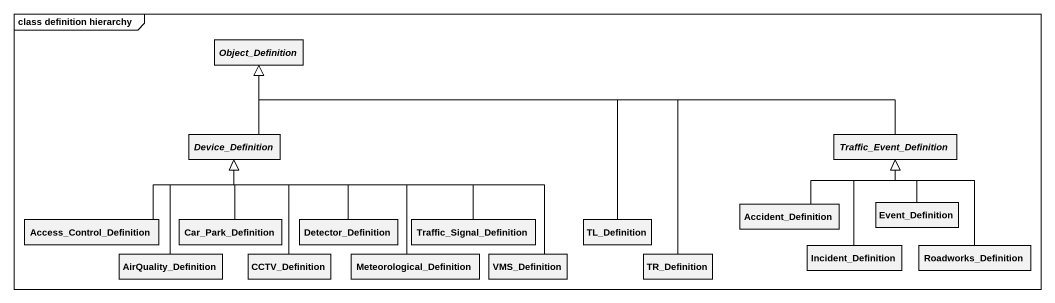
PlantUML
@startuml
mainframe class definition hierarchy
hide circle
hide empty members
abstract class Object_Definition
abstract class Device_Definition
abstract class Traffic_Event_Definition
class Accident_Definition
class Event_Definition
class Access_Control_Definition
class Car_Park_Definition
class Detector_Definition
class Traffic_Signal_Definition
class TL_Definition
class Incident_Definition
class Roadworks_Definition
class AirQuality_Definition
class CCTV_Definition
class Meteorological_Definition
class VMS_Definition
class TR_Definition
Device_Definition -up-|> Object_Definition
Traffic_Event_Definition -left-|> Object_Definition
Accident_Definition -up-|> Traffic_Event_Definition
Event_Definition -up-|> Traffic_Event_Definition
Access_Control_Definition -right-|> Device_Definition
Car_Park_Definition -up-|> Device_Definition
Detector_Definition -up-|> Device_Definition
Traffic_Signal_Definition -left-|> Device_Definition
TL_Definition -left-|> Object_Definition
Incident_Definition -up-|> Traffic_Event_Definition
Roadworks_Definition -up-|> Traffic_Event_Definition
AirQuality_Definition -up-|> Device_Definition
CCTV_Definition -up-|> Device_Definition
Meteorological_Definition -up-|> Device_Definition
VMS_Definition -left-|> Device_Definition
TR_Definition -left-|> Object_Definition
@enduml
